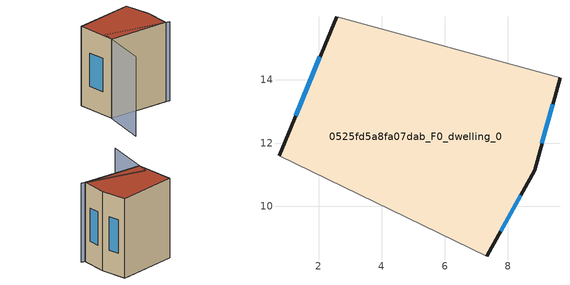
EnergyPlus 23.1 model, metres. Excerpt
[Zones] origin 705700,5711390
0525fd5a8fa07dab_F0_dwelling_0
 floor ground (EU_floor_Construction): 7.33,8.42 8.85,11.14 9.65,14.07 2.57,16 0.75,11.6 z0
 wall outside (EU_wall_Construction): 0.75,11.6 2.57,16 / 9.65,14.07 8.85,11.14 7.33,8.42 z0:9
 wall adiabatic (EU_wall_Construction): 7.33,8.42 0.75,11.6 / 2.57,16 9.65,14.07 z0:9
 window (EU_Window_Construction): 8.41,10.35 7.77,9.21 / 1.27,12.87 2.04,14.73 / 9.42,13.22 9.08,11.99 z2.6:6.4
 roof outside (EU_roof_Construction): 9.65,14.07 8.85,11.14 7.33,8.42 0.75,11.6 2.57,16 z9
shading: -2.56,7.28 1.64,12.77 / 1.64,12.77 7.74,8.11 z0:9
[Building]
EU S2 Campaign: North Axis=0; Terrain=City; Solar Distribution=FullExterior
[Site:Location]
London: Latitude=51.5; Longitude=-0.5; Time Zone=0; Elevation=25
[SizingPeriod:WeatherFileDays]
AnnualSizingPeriod: Begin Month=1; Begin Day of Month=1; End Month=12; End Day of Month=31; Day of Week for Start Day=Monday; Use Weather File Daylight Saving Period=No; Use Weather File Rain and Snow Indicators=No
[MATERIAL]
EU_InternalMass_Material: Roughness=MediumRough; Thickness=0.1; Conductivity=1; Density=1800; Specific Heat=900; Thermal Absorptance=0.9; Solar Absorptance=0.7; Visible Absorptance=0.7
[MATERIAL:NOMASS] Roughness=MediumRough; Thermal Absorptance=0.9; Solar Absorptance=0.7; Visible Absorptance=0.7
Name | Thermal Resistance
EU_wall_NoMass | 0.724719
EU_roof_NoMass | 2.98947
EU_floor_NoMass | 2.39157
[WINDOWMATERIAL:SIMPLEGLAZINGSYSTEM]
EU_Window_SimpleGlazing: UFactor=2.63425; Solar Heat Gain Coefficient=0.76; Visible Transmittance=0.76
[CONSTRUCTION]
EU_wall_Construction: EU_wall_NoMass
EU_roof_Construction: EU_roof_NoMass
EU_floor_Construction: EU_floor_NoMass
EU_InternalMass_Construction: EU_InternalMass_Material
EU_Window_Construction: EU_Window_SimpleGlazing
[ZONE]
0525fd5a8fa07dab_F0_dwelling_0: Type=1; Multiplier=1; Ceiling Height=autocalculate; Volume=366.695; Floor Area=autocalculate; Part of Total Floor Area=Yes
[INTERNALMASS]
0525fd5a8fa07dab_F0_dwelling_0_EU_InternalMass: Construction=EU_InternalMass_Construction; Zone or ZoneList=0525fd5a8fa07dab_F0_dwelling_0; Surface Area=40.7437
[OTHEREQUIPMENT]
EU_Step8_InternalGain_0525fd5a8fa07dab_F0_dwelling_0_f000: Fuel Type=Electricity; Zone or ZoneList or Space or SpaceList=0525fd5a8fa07dab_F0_dwelling_0; Schedule=EU_Step8_GainSchedule_0525fd5a8fa07dab_F0_dwelling_0_f000; Design Level Calculation Method=Watts/Area; Power per Zone Floor Area=1; Fraction Latent=0; Fraction Radiant=0; Fraction Lost=0; Carbon Dioxide Generation Rate=0; EndUse Subcategory=EU_Step8_InternalGains
[ZONEVENTILATION:DESIGNFLOWRATE]
EU_ConstantAir_0525fd5a8fa07dab_F0_dwelling_0: Zone or ZoneList or Space or SpaceList=0525fd5a8fa07dab_F0_dwelling_0; Schedule=EU_AlwaysOn; Design Flow Rate Calculation Method=AirChanges/Hour; Air Changes per Hour=0.418135; Ventilation Type=Natural; Fan Pressure Rise=0; Fan Total Efficiency=1; Constant Term Coefficient=1; Temperature Term Coefficient=0; Velocity Term Coefficient=0; Velocity Squared Term Coefficient=0; Minimum Indoor Temperature=-100; Maximum Indoor Temperature=100; Delta Temperature=-100; Minimum Outdoor Temperature=-100; Maximum Outdoor Temperature=100; Maximum Wind Speed=40
[HVACTEMPLATE:THERMOSTAT]
EU_HeatOnly_0525fd5a8fa07dab_F0_dwelling_0: Constant Heating Setpoint=20; Constant Cooling Setpoint=50
[HVACTEMPLATE:ZONE:IDEALLOADSAIRSYSTEM]
0525fd5a8fa07dab_F0_dwelling_0: Template Thermostat=EU_HeatOnly_0525fd5a8fa07dab_F0_dwelling_0; System Availability Schedule=EU_AlwaysOn; Maximum Heating Supply Air Temperature=50; Minimum Cooling Supply Air Temperature=13; Maximum Heating Supply Air Humidity Ratio=0.0156; Minimum Cooling Supply Air Humidity Ratio=0.0077; Heating Limit=NoLimit; Cooling Limit=NoLimit; Heating Availability Schedule=EU_AlwaysOn; Cooling Availability Schedule=EU_CoolingOff; Dehumidification Control Type=ConstantSensibleHeatRatio; Cooling Sensible Heat Ratio=0.7; Dehumidification Setpoint=60; Humidification Control Type=None; Humidification Setpoint=30; Outdoor Air Method=None; Outdoor Air Flow Rate per Person=0.00944; Outdoor Air Flow Rate per Zone Floor Area=0; Outdoor Air Flow Rate per Zone=0; Demand Controlled Ventilation Type=None; Outdoor Air Economizer Type=NoEconomizer; Heat Recovery Type=None; Sensible Heat Recovery Effectiveness=0.7; Latent Heat Recovery Effectiveness=0.65
[SIZING:ZONE]
0525fd5a8fa07dab_F0_dwelling_0: Zone Cooling Design Supply Air Temperature Input Method=SupplyAirTemperature; Zone Cooling Design Supply Air Temperature=13; Zone Heating Design Supply Air Temperature Input Method=SupplyAirTemperature; Zone Heating Design Supply Air Temperature=50; Zone Cooling Design Supply Air Humidity Ratio=0.008; Zone Heating Design Supply Air Humidity Ratio=0.008; Cooling Design Air Flow Method=DesignDay; Cooling Design Air Flow Rate=0; Cooling Minimum Air Flow per Zone Floor Area=0.000762; Cooling Minimum Air Flow=0; Cooling Minimum Air Flow Fraction=0.2; Heating Design Air Flow Method=DesignDay; Heating Design Air Flow Rate=0; Heating Maximum Air Flow per Zone Floor Area=0.002032; Heating Maximum Air Flow=0.141576; Heating Maximum Air Flow Fraction=0.3; Account for Dedicated Outdoor Air System=No; Dedicated Outdoor Air System Control Strategy=NeutralSupplyAir; Dedicated Outdoor Air Low Setpoint Temperature for Design=autosize; Dedicated Outdoor Air High Setpoint Temperature for Design=autosize; Zone Load Sizing Method=Sensible Load Only No Latent Load; Zone Latent Cooling Design Supply Air Humidity Ratio Input Method=HumidityRatioDifference; Zone Cooling Design Supply Air Humidity Ratio Difference=0.005; Zone Latent Heating Design Supply Air Humidity Ratio Input Method=HumidityRatioDifference; Zone Humidification Design Supply Air Humidity Ratio Difference=0.005
[SCHEDULE:CONSTANT]
Name | Hourly Value
EU_AlwaysOn | 1
EU_CoolingOff | 0
[SCHEDULE:FILE]
EU_Step8_GainSchedule_0525fd5a8fa07dab_F0_dwelling_0_f000: File=../../schedules/0525fd5a8fa07dab/0525fd5a8fa07dab_F0_dwelling_0_f000_gain.csv; Column Number=1; Rows to Skip at Top=0; Number of Hours of Data=8760; Column Separator=Comma; Interpolate to Timestep=No; Minutes per Item=60; Adjust Schedule for Daylight Savings=Yes
